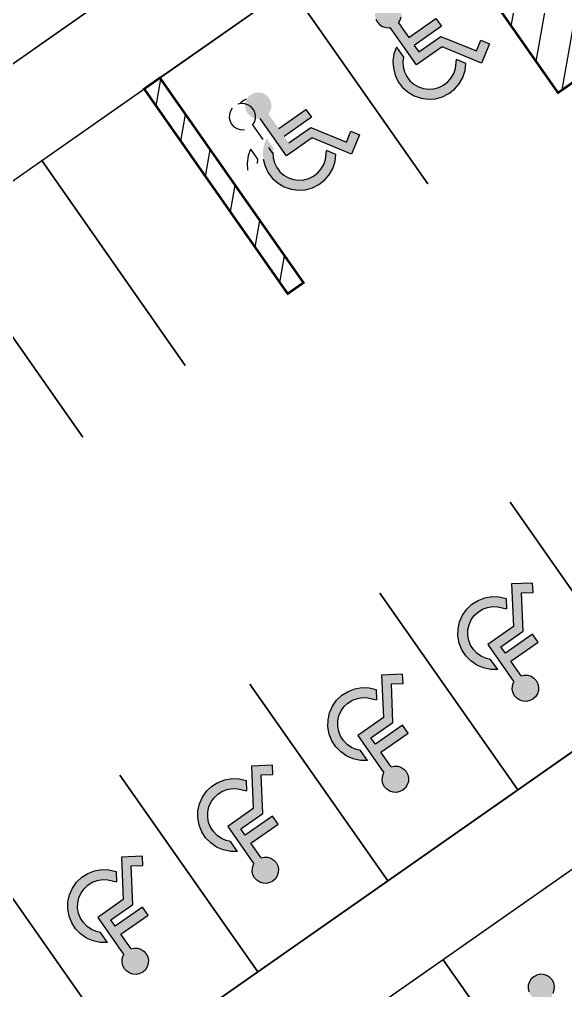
# Model space of a CAD drawing. Header units: millimetres. Extents: x 152904052 to 153933663, y 538271515 to 539240469.
# Drawn here: x 153312901 to 153324253, y 538635201 to 538655400 of the extents above; entities that cross this region are included whole.
import ezdxf

# ---------------------------------------------------------------- set-up
doc = ezdxf.new("R2010")
doc.units = ezdxf.units.MM
doc.layers.add('SCHM', color=9, linetype='Continuous')
pattern_1 = [(80, (122809884.9, 494497989), (-625.352923, 110.266593), [])]

msp = doc.modelspace()

# ---------------------------------------------------------------- hatches: boundary and pattern name
at = {"layer": 'SCHM'}
h = msp.add_hatch(dxfattribs=at)
h.set_pattern_fill('ANSI31', color=256, scale=200, angle=35)
h.set_pattern_definition(pattern_1)
h.paths.add_polyline_path([(153324096, 538653874.4), (153326799.2, 538655767.2), (153323934.5, 538659858.6), (153321231.2, 538657965.7)])
for points in [[(153320824.5, 538655593.9), (153320791.5, 538655657.4), (153320743.1, 538655710.1), (153320682.8, 538655748.6), (153320614.5, 538655770.1), (153320543, 538655773.2), (153320473.1, 538655757.8), (153320409.6, 538655724.7), (153320356.9, 538655676.4), (153320318.4, 538655616), (153320296.9, 538655547.7), (153320293.8, 538655476.2), (153320309.3, 538655406.4), (153320342.3, 538655342.9), (153320390.7, 538655290.1), (153320451, 538655251.7), (153320519.3, 538655230.2), (153320590.8, 538655227), (153320610.3, 538655231.4), (153321154, 538654454.9), (153321685.9, 538654827.4), (153322505.8, 538654489), (153322672.7, 538654893.5), (153322492.6, 538654967.8), (153322400, 538654743.4), (153321661.6, 538655048.2), (153321201.8, 538654726.3), (153321108.2, 538654860), (153321674.4, 538655256.5), (153321559.1, 538655421.2), (153320992.8, 538655024.7), (153320780, 538655328.7), (153320815.4, 538655384.3), (153320836.9, 538655452.5), (153320840, 538655524)], [(153320870.9, 538654525.1), (153320883.8, 538654614.5), (153320737, 538654824.2), (153320686.7, 538654682.8), (153320665.2, 538654534.3), (153320673.4, 538654384.5), (153320710.8, 538654239.2), (153320776.1, 538654104.1), (153320866.7, 538653984.5), (153320979, 538653885), (153321108.7, 538653809.6), (153321250.8, 538653761.1), (153321399.5, 538653741.6), (153321549.2, 538653751.6), (153321694, 538653791), (153321828.3, 538653858), (153321946.7, 538653950.1), (153322044.7, 538654063.8), (153322118.5, 538654194.4), (153322165.1, 538654337.1), (153322182.7, 538654486.1), (153321986, 538654567.2), (153321964, 538654381.3), (153321930.1, 538654277.4), (153321876.3, 538654182.1), (153321804.9, 538654099.3), (153321718.6, 538654032.2), (153321620.7, 538653983.3), (153321515.2, 538653954.6), (153321406.1, 538653947.3), (153321297.6, 538653961.5), (153321194.1, 538653996.9), (153321099.6, 538654051.8), (153321017.7, 538654124.3), (153320951.7, 538654211.5), (153320904.1, 538654310), (153320876.8, 538654415.9)], [(153318121.3, 538653701.1), (153318088.3, 538653764.6), (153318039.9, 538653817.3), (153317979.6, 538653855.8), (153317911.3, 538653877.3), (153317839.8, 538653880.4), (153317769.9, 538653864.9), (153317706.4, 538653831.9), (153317653.7, 538653783.6), (153317615.2, 538653723.2), (153317593.7, 538653654.9), (153317590.6, 538653583.4), (153317606.1, 538653513.6), (153317639.1, 538653450.1), (153317687.5, 538653397.3), (153317747.8, 538653358.9), (153317816.1, 538653337.4), (153317887.6, 538653334.2), (153317907.1, 538653338.6), (153318450.8, 538652562.1), (153318982.7, 538652934.6), (153319802.6, 538652596.2), (153319969.5, 538653000.7), (153319789.4, 538653075), (153319696.8, 538652850.6), (153318958.4, 538653155.4), (153318498.6, 538652833.5), (153318405, 538652967.2), (153318971.2, 538653363.7), (153318855.9, 538653528.4), (153318289.6, 538653131.9), (153318076.8, 538653435.9), (153318112.2, 538653491.5), (153318133.7, 538653559.7), (153318136.8, 538653631.2)], [(153318167.7, 538652632.3), (153318180.6, 538652721.7), (153318033.8, 538652931.4), (153317983.5, 538652790), (153317962, 538652641.5), (153317970.2, 538652491.7), (153318007.6, 538652346.4), (153318072.9, 538652211.3), (153318163.5, 538652091.7), (153318275.8, 538651992.2), (153318405.5, 538651916.8), (153318547.6, 538651868.3), (153318696.3, 538651848.8), (153318846, 538651858.8), (153318990.8, 538651898.2), (153319125.1, 538651965.2), (153319243.5, 538652057.3), (153319341.5, 538652170.9), (153319415.3, 538652301.6), (153319461.8, 538652444.3), (153319479.5, 538652593.3), (153319282.8, 538652674.4), (153319260.8, 538652488.5), (153319226.9, 538652384.6), (153319173.1, 538652289.3), (153319101.7, 538652206.5), (153319015.4, 538652139.3), (153318917.5, 538652090.5), (153318812, 538652061.8), (153318702.9, 538652054.5), (153318594.4, 538652068.7), (153318490.9, 538652104.1), (153318396.4, 538652159), (153318314.5, 538652231.5), (153318248.5, 538652318.7), (153318200.9, 538652417.2), (153318173.6, 538652523.1)], [(153323594.9, 538641699.7), (153323643.3, 538641646.9), (153323676.3, 538641583.5), (153323691.8, 538641513.6), (153323688.7, 538641442.1), (153323667.2, 538641373.8), (153323628.7, 538641313.5), (153323575.9, 538641265.1), (153323512.5, 538641232.1), (153323442.6, 538641216.6), (153323371.1, 538641219.7), (153323302.8, 538641241.2), (153323242.5, 538641279.7), (153323194.1, 538641332.5), (153323161.1, 538641395.9), (153323145.6, 538641465.8), (153323148.7, 538641537.3), (153323170.2, 538641605.6), (153323181, 538641622.4), (153322637.3, 538642398.9), (153323169.2, 538642771.3), (153323131.7, 538643657.5), (153323568.9, 538643676), (153323577.1, 538643481.3), (153323334.6, 538643471.1), (153323368.4, 538642672.9), (153322908.6, 538642351), (153323002.3, 538642217.2), (153323568.6, 538642613.7), (153323683.9, 538642449.1), (153323117.6, 538642052.6), (153323330.5, 538641748.5), (153323394.8, 538641762.8), (153323466.3, 538641759.7), (153323534.5, 538641738.2)], [(153322606.4, 538642108.8), (153322694.9, 538642090.4), (153322841.7, 538641880.7), (153322691.6, 538641881.9), (153322544.7, 538641912.4), (153322406.7, 538641971.3), (153322283, 538642056.2), (153322178.4, 538642163.8), (153322097, 538642289.8), (153322041.9, 538642429.4), (153322015.4, 538642577.1), (153322018.5, 538642727.1), (153322051, 538642873.6), (153322111.6, 538643010.8), (153322198.1, 538643133.4), (153322307, 538643236.7), (153322434.1, 538643316.4), (153322574.4, 538643369.7), (153322722.4, 538643394.3), (153322872.4, 538643389.3), (153323018.4, 538643354.9), (153323027.4, 538643142.3), (153322845.2, 538643185.2), (153322735.9, 538643188.9), (153322628, 538643171), (153322525.8, 538643132.2), (153322433.1, 538643074), (153322353.8, 538642998.8), (153322290.7, 538642909.4), (153322246.5, 538642809.4), (153322222.8, 538642702.6), (153322220.6, 538642593.3), (153322239.9, 538642485.6), (153322280, 538642383.9), (153322339.4, 538642292), (153322415.6, 538642213.6), (153322505.8, 538642151.7)], [(153320891.7, 538639806.9), (153320940.1, 538639754.1), (153320973.1, 538639690.7), (153320988.6, 538639620.8), (153320985.5, 538639549.3), (153320963.9, 538639481), (153320925.5, 538639420.7), (153320872.7, 538639372.3), (153320809.3, 538639339.3), (153320739.4, 538639323.8), (153320667.9, 538639326.9), (153320599.6, 538639348.4), (153320539.3, 538639386.9), (153320490.9, 538639439.6), (153320457.9, 538639503.1), (153320442.4, 538639573), (153320445.5, 538639644.5), (153320467, 538639712.8), (153320477.8, 538639729.6), (153319934.1, 538640506.1), (153320466, 538640878.5), (153320428.5, 538641764.6), (153320865.7, 538641783.2), (153320873.9, 538641588.5), (153320631.4, 538641578.3), (153320665.2, 538640780.1), (153320205.4, 538640458.2), (153320299.1, 538640324.4), (153320865.4, 538640720.9), (153320980.7, 538640556.3), (153320414.4, 538640159.8), (153320627.3, 538639855.7), (153320691.6, 538639870), (153320763.1, 538639866.9), (153320831.3, 538639845.4)], [(153319903.2, 538640216), (153319991.7, 538640197.6), (153320138.5, 538639987.9), (153319988.4, 538639989), (153319841.5, 538640019.6), (153319703.5, 538640078.5), (153319579.8, 538640163.4), (153319475.2, 538640271), (153319393.8, 538640397), (153319338.7, 538640536.6), (153319312.2, 538640684.3), (153319315.3, 538640834.3), (153319347.7, 538640980.8), (153319408.4, 538641118), (153319494.9, 538641240.6), (153319603.8, 538641343.9), (153319730.9, 538641423.6), (153319871.2, 538641476.9), (153320019.2, 538641501.5), (153320169.2, 538641496.5), (153320315.2, 538641462.1), (153320324.2, 538641249.5), (153320142, 538641292.4), (153320032.7, 538641296.1), (153319924.8, 538641278.2), (153319822.6, 538641239.4), (153319729.9, 538641181.2), (153319650.6, 538641106), (153319587.5, 538641016.6), (153319543.3, 538640916.6), (153319519.6, 538640809.8), (153319517.4, 538640700.4), (153319536.7, 538640592.8), (153319576.8, 538640491.1), (153319636.2, 538640399.2), (153319712.4, 538640320.8), (153319802.6, 538640258.9)], [(153318188.5, 538637914.1), (153318236.9, 538637861.3), (153318269.9, 538637797.9), (153318285.4, 538637728), (153318282.3, 538637656.5), (153318260.7, 538637588.2), (153318222.3, 538637527.9), (153318169.5, 538637479.5), (153318106, 538637446.5), (153318036.2, 538637431), (153317964.7, 538637434.1), (153317896.4, 538637455.6), (153317836.1, 538637494.1), (153317787.7, 538637546.8), (153317754.7, 538637610.3), (153317739.2, 538637680.2), (153317742.3, 538637751.7), (153317763.8, 538637819.9), (153317774.6, 538637836.8), (153317230.9, 538638613.2), (153317762.8, 538638985.7), (153317725.3, 538639871.8), (153318162.5, 538639890.4), (153318170.7, 538639695.7), (153317928.2, 538639685.5), (153317962, 538638887.3), (153317502.2, 538638565.4), (153317595.9, 538638431.6), (153318162.2, 538638828.1), (153318277.5, 538638663.5), (153317711.2, 538638267), (153317924.1, 538637962.9), (153317988.4, 538637977.2), (153318059.9, 538637974.1), (153318128.1, 538637952.6)], [(153317200, 538638323.2), (153317288.5, 538638304.8), (153317435.3, 538638095.1), (153317285.2, 538638096.2), (153317138.3, 538638126.8), (153317000.3, 538638185.7), (153316876.6, 538638270.6), (153316772, 538638378.2), (153316690.6, 538638504.2), (153316635.5, 538638643.8), (153316609, 538638791.5), (153316612.1, 538638941.5), (153316644.5, 538639088), (153316705.2, 538639225.2), (153316791.7, 538639347.8), (153316900.6, 538639451), (153317027.7, 538639530.8), (153317168, 538639584.1), (153317316, 538639608.7), (153317466, 538639603.7), (153317612, 538639569.3), (153317621, 538639356.7), (153317438.8, 538639399.6), (153317329.5, 538639403.3), (153317221.6, 538639385.4), (153317119.4, 538639346.6), (153317026.7, 538639288.4), (153316947.4, 538639213.2), (153316884.3, 538639123.8), (153316840.1, 538639023.8), (153316816.4, 538638917), (153316814.2, 538638807.6), (153316833.5, 538638700), (153316873.6, 538638598.3), (153316933, 538638506.4), (153317009.2, 538638428), (153317099.4, 538638366.1)], [(153315485.3, 538636021.3), (153315533.7, 538635968.5), (153315566.7, 538635905.1), (153315582.2, 538635835.2), (153315579.1, 538635763.7), (153315557.5, 538635695.4), (153315519.1, 538635635.1), (153315466.3, 538635586.7), (153315402.8, 538635553.7), (153315333, 538635538.2), (153315261.5, 538635541.3), (153315193.2, 538635562.8), (153315132.9, 538635601.3), (153315084.5, 538635654), (153315051.5, 538635717.5), (153315036, 538635787.4), (153315039.1, 538635858.9), (153315060.6, 538635927.1), (153315071.4, 538635944), (153314527.7, 538636720.4), (153315059.6, 538637092.9), (153315022.1, 538637979), (153315459.3, 538637997.6), (153315467.5, 538637802.9), (153315225, 538637792.6), (153315258.8, 538636994.5), (153314799, 538636672.6), (153314892.7, 538636538.8), (153315459, 538636935.3), (153315574.3, 538636770.7), (153315008, 538636374.2), (153315220.9, 538636070.1), (153315285.2, 538636084.4), (153315356.7, 538636081.3), (153315424.9, 538636059.7)], [(153314496.8, 538636430.4), (153314585.3, 538636412), (153314732.1, 538636202.3), (153314582, 538636203.4), (153314435.1, 538636234), (153314297.1, 538636292.9), (153314173.4, 538636377.8), (153314068.8, 538636485.4), (153313987.4, 538636611.4), (153313932.3, 538636751), (153313905.8, 538636898.7), (153313908.8, 538637048.7), (153313941.3, 538637195.2), (153314002, 538637332.4), (153314088.5, 538637455), (153314197.4, 538637558.2), (153314324.5, 538637638), (153314464.8, 538637691.3), (153314612.8, 538637715.9), (153314762.7, 538637710.9), (153314908.8, 538637676.5), (153314917.8, 538637463.9), (153314735.6, 538637506.8), (153314626.3, 538637510.5), (153314518.4, 538637492.5), (153314416.2, 538637453.8), (153314323.5, 538637395.6), (153314244.1, 538637320.4), (153314181.1, 538637231), (153314136.9, 538637131), (153314113.2, 538637024.2), (153314111, 538636914.8), (153314130.3, 538636807.2), (153314170.4, 538636705.5), (153314229.8, 538636613.6), (153314306, 538636535.2), (153314396.2, 538636473.3)], [(153324005.9, 538635359.3), (153323972.9, 538635422.8), (153323924.5, 538635475.6), (153323864.2, 538635514), (153323795.9, 538635535.5), (153323724.4, 538635538.7), (153323654.6, 538635523.2), (153323591.1, 538635490.1), (153323538.3, 538635441.8), (153323499.9, 538635381.4), (153323478.3, 538635313.2), (153323475.2, 538635241.7), (153323490.7, 538635171.8), (153323523.8, 538635108.3), (153323572.1, 538635055.5), (153323632.5, 538635017.1), (153323700.7, 538634995.6), (153323772.2, 538634992.4), (153323791.8, 538634996.8), (153324335.4, 538634220.3), (153324867.3, 538634592.8), (153325687.2, 538634254.4), (153325854.1, 538634658.9), (153325674, 538634733.2), (153325581.4, 538634508.8), (153324843, 538634813.6), (153324383.3, 538634491.7), (153324289.6, 538634625.4), (153324855.8, 538635021.9), (153324740.5, 538635186.6), (153324174.3, 538634790.1), (153323961.4, 538635094.1), (153323996.8, 538635149.7), (153324018.3, 538635217.9), (153324021.4, 538635289.4)]]:
    msp.add_hatch(color=256, dxfattribs=at).paths.add_polyline_path(points)
h = msp.add_hatch(dxfattribs=at)
h.set_pattern_fill('ANSI31', color=256, scale=200, angle=35)
h.set_pattern_definition(pattern_1)
h.paths.add_polyline_path([(153318477.3, 538649694.7), (153318804.9, 538649924.2), (153315821.7, 538654184.6), (153315494.1, 538653955.2)])

# ---------------------------------------------------------------- linework, layer by layer
for p, q in [((153320815.4, 538655384.3), (153320836.9, 538655452.5)), ((153320309.3, 538655406.4), (153320342.3, 538655342.9)), ((153320342.3, 538655342.9), (153320390.7, 538655290.1)), ((153320390.7, 538655290.1), (153320451, 538655251.7)), ((153320451, 538655251.7), (153320519.3, 538655230.2)), ((153320780, 538655328.7), (153320815.4, 538655384.3)), ((153320780, 538655328.7), (153320992.8, 538655024.7)), ((153320992.8, 538655024.7), (153321559.1, 538655421.2)), ((153321674.4, 538655256.5), (153321108.2, 538654860)), ((153321559.1, 538655421.2), (153321674.4, 538655256.5)), ((153320519.3, 538655230.2), (153320590.8, 538655227)), ((153320590.8, 538655227), (153320610.3, 538655231.4)), ((153321154, 538654454.9), (153320610.3, 538655231.4)), ((153321201.8, 538654726.3), (153321661.6, 538655048.2)), ((153321661.6, 538655048.2), (153322400, 538654743.4)), ((153321108.2, 538654860), (153321201.8, 538654726.3)), ((153322400, 538654743.4), (153322492.6, 538654967.8)), ((153322492.6, 538654967.8), (153322672.7, 538654893.5)), ((153322672.7, 538654893.5), (153322505.8, 538654489)), ((153320686.7, 538654682.8), (153320665.2, 538654534.3)), ((153320737, 538654824.2), (153320686.7, 538654682.8)), ((153320737, 538654824.2), (153320883.8, 538654614.5)), ((153321685.9, 538654827.4), (153321154, 538654454.9)), ((153322505.8, 538654489), (153321685.9, 538654827.4)), ((153320665.2, 538654534.3), (153320673.4, 538654384.5)), ((153320883.8, 538654614.5), (153320870.9, 538654525.1)), ((153320870.9, 538654525.1), (153320876.8, 538654415.9)), ((153321964, 538654381.3), (153321986, 538654567.2)), ((153322182.7, 538654486.1), (153321986, 538654567.2)), ((153322165.1, 538654337.1), (153322182.7, 538654486.1)), ((153320673.4, 538654384.5), (153320710.8, 538654239.2)), ((153320710.8, 538654239.2), (153320776.1, 538654104.1)), ((153320876.8, 538654415.9), (153320904.1, 538654310)), ((153320904.1, 538654310), (153320951.7, 538654211.5)), ((153321876.3, 538654182.1), (153321930.1, 538654277.4)), ((153321930.1, 538654277.4), (153321964, 538654381.3)), ((153322118.5, 538654194.4), (153322165.1, 538654337.1)), ((153320776.1, 538654104.1), (153320866.7, 538653984.5)), ((153320951.7, 538654211.5), (153321017.7, 538654124.3)), ((153321017.7, 538654124.3), (153321099.6, 538654051.8)), ((153321099.6, 538654051.8), (153321194.1, 538653996.9)), ((153321718.6, 538654032.2), (153321804.9, 538654099.3)), ((153321804.9, 538654099.3), (153321876.3, 538654182.1)), ((153321946.7, 538653950.1), (153322044.7, 538654063.8)), ((153322044.7, 538654063.8), (153322118.5, 538654194.4)), ((153320866.7, 538653984.5), (153320979, 538653885)), ((153320979, 538653885), (153321108.7, 538653809.6)), ((153321194.1, 538653996.9), (153321297.6, 538653961.5)), ((153321297.6, 538653961.5), (153321406.1, 538653947.3)), ((153321406.1, 538653947.3), (153321515.2, 538653954.6)), ((153321515.2, 538653954.6), (153321620.7, 538653983.3)), ((153321620.7, 538653983.3), (153321718.6, 538654032.2)), ((153321694, 538653791), (153321828.3, 538653858)), ((153321828.3, 538653858), (153321946.7, 538653950.1)), ((153317512.1, 538653651), (153317442.3, 538653635.5)), ((153317548.8, 538653708.4), (153317496, 538653660)), ((153317583.6, 538653647.9), (153317512.1, 538653651)), ((153317612.3, 538653741.4), (153317548.8, 538653708.4)), ((153317651.9, 538653626.4), (153317583.6, 538653647.9)), ((153321108.7, 538653809.6), (153321250.8, 538653761.1)), ((153321250.8, 538653761.1), (153321399.5, 538653741.6)), ((153321399.5, 538653741.6), (153321549.2, 538653751.6)), ((153321549.2, 538653751.6), (153321694, 538653791)), ((153317287.6, 538653493.8), (153317266.1, 538653425.5)), ((153317326, 538653554.1), (153317287.6, 538653493.8)), ((153317712.3, 538653587.9), (153317651.9, 538653626.4)), ((153317760.6, 538653535.1), (153317712.3, 538653587.9)), ((153317793.6, 538653471.7), (153317760.6, 538653535.1)), ((153317809.1, 538653401.8), (153317793.6, 538653471.7)), ((153318289.6, 538653131.9), (153318855.9, 538653528.4)), ((153318855.9, 538653528.4), (153318971.2, 538653363.7)), ((153317266.1, 538653425.5), (153317262.9, 538653354)), ((153317262.9, 538653354), (153317278.4, 538653284.1)), ((153317278.4, 538653284.1), (153317311.5, 538653220.7)), ((153317749.1, 538653206.5), (153317784.5, 538653262)), ((153317784.5, 538653262), (153317806, 538653330.3)), ((153317806, 538653330.3), (153317809.1, 538653401.8)), ((153318450.8, 538652562.1), (153317907.1, 538653338.6)), ((153318971.2, 538653363.7), (153318405, 538652967.2)), ((153317311.5, 538653220.7), (153317359.8, 538653167.9)), ((153317359.8, 538653167.9), (153317420.2, 538653129.4)), ((153317420.2, 538653129.4), (153317488.4, 538653107.9)), ((153317488.4, 538653107.9), (153317559.9, 538653104.8)), ((153317559.9, 538653104.8), (153317579.5, 538653109.1)), ((153317749.1, 538653206.5), (153317962, 538652902.5)), ((153318498.6, 538652833.5), (153318958.4, 538653155.4)), ((153318958.4, 538653155.4), (153319696.8, 538652850.6)), ((153319696.8, 538652850.6), (153319789.4, 538653075)), ((153319789.4, 538653075), (153319969.5, 538653000.7)), ((153318982.7, 538652934.6), (153318450.8, 538652562.1)), ((153319802.6, 538652596.2), (153318982.7, 538652934.6)), ((153319969.5, 538653000.7), (153319802.6, 538652596.2)), ((153317706.2, 538652702), (153317655.9, 538652560.6)), ((153317706.2, 538652702), (153317852.9, 538652492.3)), ((153318077.3, 538652737.8), (153318171, 538652604)), ((153318167.7, 538652632.3), (153318173.6, 538652523.1)), ((153319260.8, 538652488.5), (153319282.8, 538652674.4)), ((153319479.5, 538652593.3), (153319282.8, 538652674.4)), ((153317655.9, 538652560.6), (153317634.4, 538652412.1)), ((153317852.9, 538652492.3), (153317840, 538652402.9)), ((153317970.2, 538652491.7), (153318007.6, 538652346.4)), ((153318173.6, 538652523.1), (153318200.9, 538652417.2)), ((153319226.9, 538652384.6), (153319260.8, 538652488.5)), ((153319415.3, 538652301.6), (153319461.8, 538652444.3)), ((153319461.8, 538652444.3), (153319479.5, 538652593.3)), ((153317634.4, 538652412.1), (153317642.5, 538652262.3)), ((153318007.6, 538652346.4), (153318072.9, 538652211.3)), ((153318200.9, 538652417.2), (153318248.5, 538652318.7)), ((153318248.5, 538652318.7), (153318314.5, 538652231.5)), ((153318314.5, 538652231.5), (153318396.4, 538652159)), ((153319101.7, 538652206.5), (153319173.1, 538652289.3)), ((153319173.1, 538652289.3), (153319226.9, 538652384.6)), ((153319341.5, 538652170.9), (153319415.3, 538652301.6)), ((153318072.9, 538652211.3), (153318163.5, 538652091.7)), ((153318163.5, 538652091.7), (153318275.8, 538651992.2)), ((153318396.4, 538652159), (153318490.9, 538652104.1)), ((153318490.9, 538652104.1), (153318594.4, 538652068.7)), ((153318594.4, 538652068.7), (153318702.9, 538652054.5)), ((153318702.9, 538652054.5), (153318812, 538652061.8)), ((153318812, 538652061.8), (153318917.5, 538652090.5)), ((153318917.5, 538652090.5), (153319015.4, 538652139.3)), ((153319015.4, 538652139.3), (153319101.7, 538652206.5)), ((153319125.1, 538651965.2), (153319243.5, 538652057.3)), ((153319243.5, 538652057.3), (153319341.5, 538652170.9)), ((153318275.8, 538651992.2), (153318405.5, 538651916.8)), ((153318405.5, 538651916.8), (153318547.6, 538651868.3)), ((153318547.6, 538651868.3), (153318696.3, 538651848.8)), ((153318696.3, 538651848.8), (153318846, 538651858.8)), ((153318846, 538651858.8), (153318990.8, 538651898.2)), ((153318990.8, 538651898.2), (153319125.1, 538651965.2)), ((153323568.9, 538643676), (153323131.7, 538643657.5)), ((153323131.7, 538643657.5), (153323169.2, 538642771.3)), ((153323577.1, 538643481.3), (153323568.9, 538643676)), ((153322434.1, 538643316.4), (153322574.4, 538643369.7)), ((153322574.4, 538643369.7), (153322722.4, 538643394.3)), ((153322722.4, 538643394.3), (153322872.4, 538643389.3)), ((153322872.4, 538643389.3), (153323018.4, 538643354.9)), ((153323018.4, 538643354.9), (153323027.4, 538643142.3)), ((153323334.6, 538643471.1), (153323577.1, 538643481.3)), ((153323368.4, 538642672.9), (153323334.6, 538643471.1)), ((153322111.6, 538643010.8), (153322198.1, 538643133.4)), ((153322198.1, 538643133.4), (153322307, 538643236.7)), ((153322307, 538643236.7), (153322434.1, 538643316.4)), ((153322433.1, 538643074), (153322525.8, 538643132.2)), ((153322525.8, 538643132.2), (153322628, 538643171)), ((153322628, 538643171), (153322735.9, 538643188.9)), ((153322735.9, 538643188.9), (153322845.2, 538643185.2)), ((153322845.2, 538643185.2), (153323027.4, 538643142.3)), ((153322051, 538642873.6), (153322111.6, 538643010.8)), ((153322290.7, 538642909.4), (153322353.8, 538642998.8)), ((153322353.8, 538642998.8), (153322433.1, 538643074)), ((153322015.4, 538642577.1), (153322018.5, 538642727.1)), ((153322018.5, 538642727.1), (153322051, 538642873.6)), ((153322222.8, 538642702.6), (153322246.5, 538642809.4)), ((153322246.5, 538642809.4), (153322290.7, 538642909.4)), ((153323169.2, 538642771.3), (153322637.3, 538642398.9)), ((153322041.9, 538642429.4), (153322015.4, 538642577.1)), ((153322220.6, 538642593.3), (153322222.8, 538642702.6)), ((153322239.9, 538642485.6), (153322220.6, 538642593.3)), ((153322908.6, 538642351), (153323368.4, 538642672.9)), ((153323568.6, 538642613.7), (153323002.3, 538642217.2)), ((153323683.9, 538642449.1), (153323568.6, 538642613.7)), ((153322097, 538642289.8), (153322041.9, 538642429.4)), ((153322280, 538642383.9), (153322239.9, 538642485.6)), ((153322339.4, 538642292), (153322280, 538642383.9)), ((153322637.3, 538642398.9), (153323181, 538641622.4)), ((153323002.3, 538642217.2), (153322908.6, 538642351)), ((153323117.6, 538642052.6), (153323683.9, 538642449.1)), ((153322178.4, 538642163.8), (153322097, 538642289.8)), ((153322283, 538642056.2), (153322178.4, 538642163.8)), ((153322415.6, 538642213.6), (153322339.4, 538642292)), ((153322505.8, 538642151.7), (153322415.6, 538642213.6)), ((153322606.4, 538642108.8), (153322505.8, 538642151.7)), ((153322406.7, 538641971.3), (153322283, 538642056.2)), ((153322544.7, 538641912.4), (153322406.7, 538641971.3)), ((153322694.9, 538642090.4), (153322606.4, 538642108.8)), ((153322841.7, 538641880.7), (153322694.9, 538642090.4)), ((153323330.5, 538641748.5), (153323117.6, 538642052.6)), ((153320865.7, 538641783.2), (153320428.5, 538641764.6)), ((153320428.5, 538641764.6), (153320466, 538640878.5)), ((153320873.9, 538641588.5), (153320865.7, 538641783.2)), ((153322691.6, 538641881.9), (153322544.7, 538641912.4)), ((153322841.7, 538641880.7), (153322691.6, 538641881.9)), ((153323330.5, 538641748.5), (153323394.8, 538641762.8)), ((153323394.8, 538641762.8), (153323466.3, 538641759.7)), ((153323466.3, 538641759.7), (153323534.5, 538641738.2)), ((153323534.5, 538641738.2), (153323594.9, 538641699.7)), ((153320631.4, 538641578.3), (153320873.9, 538641588.5)), ((153320665.2, 538640780.1), (153320631.4, 538641578.3)), ((153323145.6, 538641465.8), (153323148.7, 538641537.3)), ((153323148.7, 538641537.3), (153323170.2, 538641605.6)), ((153323170.2, 538641605.6), (153323181, 538641622.4)), ((153323594.9, 538641699.7), (153323643.3, 538641646.9)), ((153323643.3, 538641646.9), (153323676.3, 538641583.5)), ((153323676.3, 538641583.5), (153323691.8, 538641513.6)), ((153323691.8, 538641513.6), (153323688.7, 538641442.1)), ((153319494.9, 538641240.6), (153319603.8, 538641343.9)), ((153319603.8, 538641343.9), (153319730.9, 538641423.6)), ((153319730.9, 538641423.6), (153319871.2, 538641476.9)), ((153319871.2, 538641476.9), (153320019.2, 538641501.5)), ((153320019.2, 538641501.5), (153320169.2, 538641496.5)), ((153320169.2, 538641496.5), (153320315.2, 538641462.1)), ((153320315.2, 538641462.1), (153320324.2, 538641249.5)), ((153323161.1, 538641395.9), (153323145.6, 538641465.8)), ((153323194.1, 538641332.5), (153323161.1, 538641395.9)), ((153323242.5, 538641279.7), (153323194.1, 538641332.5)), ((153323628.7, 538641313.5), (153323575.9, 538641265.1)), ((153323667.2, 538641373.8), (153323628.7, 538641313.5)), ((153323688.7, 538641442.1), (153323667.2, 538641373.8)), ((153319347.7, 538640980.8), (153319408.4, 538641118)), ((153319408.4, 538641118), (153319494.9, 538641240.6)), ((153319650.6, 538641106), (153319729.9, 538641181.2)), ((153319729.9, 538641181.2), (153319822.6, 538641239.4)), ((153319822.6, 538641239.4), (153319924.8, 538641278.2)), ((153319924.8, 538641278.2), (153320032.7, 538641296.1)), ((153320032.7, 538641296.1), (153320142, 538641292.4)), ((153320142, 538641292.4), (153320324.2, 538641249.5)), ((153323302.8, 538641241.2), (153323242.5, 538641279.7)), ((153323371.1, 538641219.7), (153323302.8, 538641241.2)), ((153323442.6, 538641216.6), (153323371.1, 538641219.7)), ((153323512.5, 538641232.1), (153323442.6, 538641216.6)), ((153323575.9, 538641265.1), (153323512.5, 538641232.1)), ((153319315.3, 538640834.3), (153319347.7, 538640980.8)), ((153319519.6, 538640809.8), (153319543.3, 538640916.6)), ((153319543.3, 538640916.6), (153319587.5, 538641016.6)), ((153319587.5, 538641016.6), (153319650.6, 538641106)), ((153319312.2, 538640684.3), (153319315.3, 538640834.3)), ((153319517.4, 538640700.4), (153319519.6, 538640809.8)), ((153320466, 538640878.5), (153319934.1, 538640506.1)), ((153320205.4, 538640458.2), (153320665.2, 538640780.1)), ((153320865.4, 538640720.9), (153320299.1, 538640324.4)), ((153320980.7, 538640556.3), (153320865.4, 538640720.9)), ((153319338.7, 538640536.6), (153319312.2, 538640684.3)), ((153319393.8, 538640397), (153319338.7, 538640536.6)), ((153319536.7, 538640592.8), (153319517.4, 538640700.4)), ((153319576.8, 538640491.1), (153319536.7, 538640592.8)), ((153319934.1, 538640506.1), (153320477.8, 538639729.6)), ((153320414.4, 538640159.8), (153320980.7, 538640556.3)), ((153319475.2, 538640271), (153319393.8, 538640397)), ((153319636.2, 538640399.2), (153319576.8, 538640491.1)), ((153319712.4, 538640320.8), (153319636.2, 538640399.2)), ((153319802.6, 538640258.9), (153319712.4, 538640320.8)), ((153320299.1, 538640324.4), (153320205.4, 538640458.2)), ((153319579.8, 538640163.4), (153319475.2, 538640271)), ((153319703.5, 538640078.5), (153319579.8, 538640163.4)), ((153319903.2, 538640216), (153319802.6, 538640258.9)), ((153319991.7, 538640197.6), (153319903.2, 538640216)), ((153320138.5, 538639987.9), (153319991.7, 538640197.6)), ((153320627.3, 538639855.7), (153320414.4, 538640159.8)), ((153319841.5, 538640019.6), (153319703.5, 538640078.5)), ((153319988.4, 538639989), (153319841.5, 538640019.6)), ((153320138.5, 538639987.9), (153319988.4, 538639989)), ((153318162.5, 538639890.4), (153317725.3, 538639871.8)), ((153317725.3, 538639871.8), (153317762.8, 538638985.7)), ((153317928.2, 538639685.5), (153318170.7, 538639695.7)), ((153318170.7, 538639695.7), (153318162.5, 538639890.4)), ((153320445.5, 538639644.5), (153320467, 538639712.8)), ((153320467, 538639712.8), (153320477.8, 538639729.6)), ((153320627.3, 538639855.7), (153320691.6, 538639870)), ((153320691.6, 538639870), (153320763.1, 538639866.9)), ((153320763.1, 538639866.9), (153320831.3, 538639845.4)), ((153320831.3, 538639845.4), (153320891.7, 538639806.9)), ((153320891.7, 538639806.9), (153320940.1, 538639754.1)), ((153320940.1, 538639754.1), (153320973.1, 538639690.7)), ((153316900.6, 538639451), (153317027.7, 538639530.8)), ((153317027.7, 538639530.8), (153317168, 538639584.1)), ((153317168, 538639584.1), (153317316, 538639608.7)), ((153317316, 538639608.7), (153317466, 538639603.7)), ((153317466, 538639603.7), (153317612, 538639569.3)), ((153317612, 538639569.3), (153317621, 538639356.7)), ((153317962, 538638887.3), (153317928.2, 538639685.5)), ((153320442.4, 538639573), (153320445.5, 538639644.5)), ((153320457.9, 538639503.1), (153320442.4, 538639573)), ((153320490.9, 538639439.6), (153320457.9, 538639503.1)), ((153320985.5, 538639549.3), (153320963.9, 538639481)), ((153320973.1, 538639690.7), (153320988.6, 538639620.8)), ((153320988.6, 538639620.8), (153320985.5, 538639549.3)), ((153316705.2, 538639225.2), (153316791.7, 538639347.8)), ((153316791.7, 538639347.8), (153316900.6, 538639451)), ((153317026.7, 538639288.4), (153317119.4, 538639346.6)), ((153317119.4, 538639346.6), (153317221.6, 538639385.4)), ((153317221.6, 538639385.4), (153317329.5, 538639403.3)), ((153317329.5, 538639403.3), (153317438.8, 538639399.6)), ((153317438.8, 538639399.6), (153317621, 538639356.7)), ((153320539.3, 538639386.9), (153320490.9, 538639439.6)), ((153320599.6, 538639348.4), (153320539.3, 538639386.9)), ((153320667.9, 538639326.9), (153320599.6, 538639348.4)), ((153320739.4, 538639323.8), (153320667.9, 538639326.9)), ((153320809.3, 538639339.3), (153320739.4, 538639323.8)), ((153320872.7, 538639372.3), (153320809.3, 538639339.3)), ((153320925.5, 538639420.7), (153320872.7, 538639372.3)), ((153320963.9, 538639481), (153320925.5, 538639420.7)), ((153316612.1, 538638941.5), (153316644.5, 538639088)), ((153316644.5, 538639088), (153316705.2, 538639225.2)), ((153316840.1, 538639023.8), (153316884.3, 538639123.8)), ((153316884.3, 538639123.8), (153316947.4, 538639213.2)), ((153316947.4, 538639213.2), (153317026.7, 538639288.4)), ((153316609, 538638791.5), (153316612.1, 538638941.5)), ((153316814.2, 538638807.6), (153316816.4, 538638917)), ((153316816.4, 538638917), (153316840.1, 538639023.8)), ((153317762.8, 538638985.7), (153317230.9, 538638613.2)), ((153317502.2, 538638565.4), (153317962, 538638887.3)), ((153316635.5, 538638643.8), (153316609, 538638791.5)), ((153316833.5, 538638700), (153316814.2, 538638807.6)), ((153316873.6, 538638598.3), (153316833.5, 538638700)), ((153318162.2, 538638828.1), (153317595.9, 538638431.6)), ((153318277.5, 538638663.5), (153318162.2, 538638828.1)), ((153316690.6, 538638504.2), (153316635.5, 538638643.8)), ((153316772, 538638378.2), (153316690.6, 538638504.2)), ((153316933, 538638506.4), (153316873.6, 538638598.3)), ((153317009.2, 538638428), (153316933, 538638506.4)), ((153317230.9, 538638613.2), (153317774.6, 538637836.8)), ((153317595.9, 538638431.6), (153317502.2, 538638565.4)), ((153317711.2, 538638267), (153318277.5, 538638663.5)), ((153316876.6, 538638270.6), (153316772, 538638378.2)), ((153317099.4, 538638366.1), (153317009.2, 538638428)), ((153317200, 538638323.2), (153317099.4, 538638366.1)), ((153317288.5, 538638304.8), (153317200, 538638323.2)), ((153317435.3, 538638095.1), (153317288.5, 538638304.8)), ((153317000.3, 538638185.7), (153316876.6, 538638270.6)), ((153317138.3, 538638126.8), (153317000.3, 538638185.7)), ((153317285.2, 538638096.2), (153317138.3, 538638126.8)), ((153317435.3, 538638095.1), (153317285.2, 538638096.2)), ((153317924.1, 538637962.9), (153317711.2, 538638267)), ((153315459.3, 538637997.6), (153315022.1, 538637979)), ((153315022.1, 538637979), (153315059.6, 538637092.9)), ((153315467.5, 538637802.9), (153315459.3, 538637997.6)), ((153317924.1, 538637962.9), (153317988.4, 538637977.2)), ((153317988.4, 538637977.2), (153318059.9, 538637974.1)), ((153318059.9, 538637974.1), (153318128.1, 538637952.6)), ((153318128.1, 538637952.6), (153318188.5, 538637914.1)), ((153318188.5, 538637914.1), (153318236.9, 538637861.3)), ((153314324.5, 538637638), (153314464.8, 538637691.3)), ((153314464.8, 538637691.3), (153314612.8, 538637715.9)), ((153314612.8, 538637715.9), (153314762.7, 538637710.9)), ((153314762.7, 538637710.9), (153314908.8, 538637676.5)), ((153314908.8, 538637676.5), (153314917.8, 538637463.9)), ((153315225, 538637792.6), (153315467.5, 538637802.9)), ((153315258.8, 538636994.5), (153315225, 538637792.6)), ((153317739.2, 538637680.2), (153317742.3, 538637751.7)), ((153317754.7, 538637610.3), (153317739.2, 538637680.2)), ((153317742.3, 538637751.7), (153317763.8, 538637819.9)), ((153317763.8, 538637819.9), (153317774.6, 538637836.8)), ((153318236.9, 538637861.3), (153318269.9, 538637797.9)), ((153318269.9, 538637797.9), (153318285.4, 538637728)), ((153318285.4, 538637728), (153318282.3, 538637656.5)), ((153314088.5, 538637455), (153314197.4, 538637558.2)), ((153314197.4, 538637558.2), (153314324.5, 538637638)), ((153314416.2, 538637453.8), (153314518.4, 538637492.5)), ((153314518.4, 538637492.5), (153314626.3, 538637510.5)), ((153314626.3, 538637510.5), (153314735.6, 538637506.8)), ((153314735.6, 538637506.8), (153314917.8, 538637463.9)), ((153317787.7, 538637546.8), (153317754.7, 538637610.3)), ((153317836.1, 538637494.1), (153317787.7, 538637546.8)), ((153317896.4, 538637455.6), (153317836.1, 538637494.1)), ((153318169.5, 538637479.5), (153318106, 538637446.5)), ((153318222.3, 538637527.9), (153318169.5, 538637479.5)), ((153318260.7, 538637588.2), (153318222.3, 538637527.9)), ((153318282.3, 538637656.5), (153318260.7, 538637588.2)), ((153313941.3, 538637195.2), (153314002, 538637332.4)), ((153314002, 538637332.4), (153314088.5, 538637455)), ((153314181.1, 538637231), (153314244.1, 538637320.4)), ((153314244.1, 538637320.4), (153314323.5, 538637395.6)), ((153314323.5, 538637395.6), (153314416.2, 538637453.8)), ((153317964.7, 538637434.1), (153317896.4, 538637455.6)), ((153318036.2, 538637431), (153317964.7, 538637434.1)), ((153318106, 538637446.5), (153318036.2, 538637431)), ((153313908.8, 538637048.7), (153313941.3, 538637195.2)), ((153314113.2, 538637024.2), (153314136.9, 538637131)), ((153314136.9, 538637131), (153314181.1, 538637231)), ((153315059.6, 538637092.9), (153314527.7, 538636720.4)), ((153313905.8, 538636898.7), (153313908.8, 538637048.7)), ((153313932.3, 538636751), (153313905.8, 538636898.7)), ((153314111, 538636914.8), (153314113.2, 538637024.2)), ((153314130.3, 538636807.2), (153314111, 538636914.8)), ((153314799, 538636672.6), (153315258.8, 538636994.5)), ((153315459, 538636935.3), (153314892.7, 538636538.8)), ((153315574.3, 538636770.7), (153315459, 538636935.3)), ((153313987.4, 538636611.4), (153313932.3, 538636751)), ((153314170.4, 538636705.5), (153314130.3, 538636807.2)), ((153314229.8, 538636613.6), (153314170.4, 538636705.5)), ((153314527.7, 538636720.4), (153315071.4, 538635944)), ((153314892.7, 538636538.8), (153314799, 538636672.6)), ((153315008, 538636374.2), (153315574.3, 538636770.7)), ((153314068.8, 538636485.4), (153313987.4, 538636611.4)), ((153314173.4, 538636377.8), (153314068.8, 538636485.4)), ((153314306, 538636535.2), (153314229.8, 538636613.6)), ((153314396.2, 538636473.3), (153314306, 538636535.2)), ((153314496.8, 538636430.4), (153314396.2, 538636473.3)), ((153314297.1, 538636292.9), (153314173.4, 538636377.8)), ((153314435.1, 538636234), (153314297.1, 538636292.9)), ((153314585.3, 538636412), (153314496.8, 538636430.4)), ((153314732.1, 538636202.3), (153314585.3, 538636412)), ((153315220.9, 538636070.1), (153315008, 538636374.2)), ((153314582, 538636203.4), (153314435.1, 538636234)), ((153314732.1, 538636202.3), (153314582, 538636203.4)), ((153315220.9, 538636070.1), (153315285.2, 538636084.4)), ((153315285.2, 538636084.4), (153315356.7, 538636081.3)), ((153315356.7, 538636081.3), (153315424.9, 538636059.7)), ((153315424.9, 538636059.7), (153315485.3, 538636021.3)), ((153315036, 538635787.4), (153315039.1, 538635858.9)), ((153315039.1, 538635858.9), (153315060.6, 538635927.1)), ((153315060.6, 538635927.1), (153315071.4, 538635944)), ((153315485.3, 538636021.3), (153315533.7, 538635968.5)), ((153315533.7, 538635968.5), (153315566.7, 538635905.1)), ((153315566.7, 538635905.1), (153315582.2, 538635835.2)), ((153315051.5, 538635717.5), (153315036, 538635787.4)), ((153315084.5, 538635654), (153315051.5, 538635717.5)), ((153315132.9, 538635601.3), (153315084.5, 538635654)), ((153315557.5, 538635695.4), (153315519.1, 538635635.1)), ((153315579.1, 538635763.7), (153315557.5, 538635695.4)), ((153315582.2, 538635835.2), (153315579.1, 538635763.7)), ((153315193.2, 538635562.8), (153315132.9, 538635601.3)), ((153315261.5, 538635541.3), (153315193.2, 538635562.8)), ((153315333, 538635538.2), (153315261.5, 538635541.3)), ((153315402.8, 538635553.7), (153315333, 538635538.2)), ((153315466.3, 538635586.7), (153315402.8, 538635553.7)), ((153315519.1, 538635635.1), (153315466.3, 538635586.7)), ((153323591.1, 538635490.1), (153323538.3, 538635441.8)), ((153323654.6, 538635523.2), (153323591.1, 538635490.1)), ((153323724.4, 538635538.7), (153323654.6, 538635523.2)), ((153323795.9, 538635535.5), (153323724.4, 538635538.7)), ((153323864.2, 538635514), (153323795.9, 538635535.5)), ((153323924.5, 538635475.6), (153323864.2, 538635514)), ((153323972.9, 538635422.8), (153323924.5, 538635475.6)), ((153323478.3, 538635313.2), (153323475.2, 538635241.7)), ((153323499.9, 538635381.4), (153323478.3, 538635313.2)), ((153323538.3, 538635441.8), (153323499.9, 538635381.4)), ((153324005.9, 538635359.3), (153323972.9, 538635422.8)), ((153324021.4, 538635289.4), (153324005.9, 538635359.3)), ((153324018.3, 538635217.9), (153324021.4, 538635289.4)), ((153323475.2, 538635241.7), (153323490.7, 538635171.8)), ((153323996.8, 538635149.7), (153324018.3, 538635217.9))]:
    msp.add_line(p, q, dxfattribs=at)
at = {"layer": 'SCHM', "ltscale": 0.0008}
for points in [[(153341837.2, 538667852.2, -1), (153339584.5, 538666274.8), (153337447.9, 538669326.2), (153211134.7, 538580880.7), (153213271.3, 538577829.3, -1), (153211018.6, 538576252), (153205598.3, 538583993, -1), (153207851, 538585570.3), (153209987.5, 538582519), (153336300.8, 538670964.5), (153334164.2, 538674015.8, -1), (153336416.9, 538675593.2)], [(153216152.1, 538568920.6, -1), (153218404.8, 538570497.9), (153220541.3, 538567446.6), (153331372.6, 538645051.5), (153329236, 538648102.8, -1), (153331488.7, 538649680.2), (153336909, 538641939.2, -1), (153334656.3, 538640361.8), (153332519.8, 538643413.2), (153221688.5, 538565808.3), (153223825.1, 538562756.9, -1), (153221572.4, 538561179.6)]]:
    msp.add_lwpolyline(points, format="xyb", close=True, dxfattribs=at)
at = {"layer": 'SCHM', "const_width": 50}
for points in [[(153324096, 538653874.4), (153326799.2, 538655767.2), (153323934.5, 538659858.6), (153321231.2, 538657965.7)], [(153318477.3, 538649694.7), (153318804.9, 538649924.2), (153315821.7, 538654184.6), (153315494.1, 538653955.2)]]:
    msp.add_lwpolyline(points, close=True, dxfattribs=at)
at = {"layer": 'SCHM'}
for points in [[(153309235.1, 538658360.9), (153312217.7, 538654101.3), (153314347.5, 538655592.6), (153311364.9, 538659852.2)], [(153324096, 538653874.4), (153321228.1, 538657970.2), (153318524.9, 538656077.4), (153321392.8, 538651981.6)], [(153321392.8, 538651981.6), (153318524.9, 538656077.4), (153315821.7, 538654184.6), (153318689.6, 538650088.8)], [(153316347.5, 538648203.4), (153313364.9, 538652463), (153315494.7, 538653954.3), (153318477.3, 538649694.7)], [(153314217.7, 538646712.1), (153311235.1, 538650971.7), (153313364.9, 538652463), (153316347.5, 538648203.4)], [(153312087.9, 538645220.8), (153309105.3, 538649480.4), (153311235.1, 538650971.7), (153314217.7, 538646712.1)], [(153325801.3, 538647254.8), (153328669.2, 538643159), (153325966, 538641266.2), (153323098.1, 538645362)], [(153323098.1, 538645362), (153325966, 538641266.2), (153323262.7, 538639373.4), (153320394.9, 538643469.2)], [(153320394.9, 538643469.2), (153323262.7, 538639373.4), (153320559.5, 538637480.6), (153317691.7, 538641576.4)], [(153317691.7, 538641576.4), (153320559.5, 538637480.6), (153317856.3, 538635587.8), (153314988.5, 538639683.6)], [(153314988.5, 538639683.6), (153317856.3, 538635587.8), (153315153.1, 538633695), (153312285.3, 538637790.8)], [(153312285.3, 538637790.8), (153315153.1, 538633695), (153312449.9, 538631802.2), (153309582.1, 538635898)], [(153327277.4, 538633639.9), (153324409.6, 538637735.6), (153321706.4, 538635842.8), (153324574.2, 538631747.1)], [(153324574.2, 538631747.1), (153321706.4, 538635842.8), (153319003.2, 538633950), (153321871, 538629854.3)]]:
    msp.add_lwpolyline(points, dxfattribs=at)

doc.saveas('drawing.dxf')
